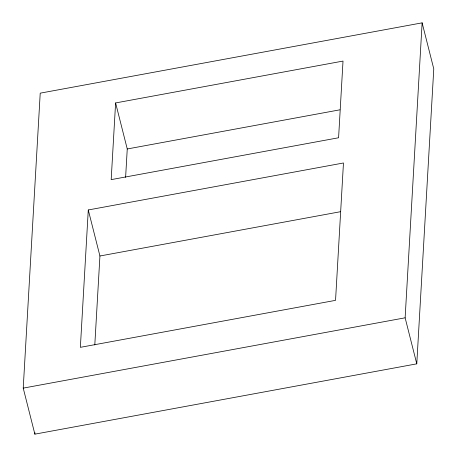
<?xml version="1.0" encoding="UTF-8"?>
<svg xmlns="http://www.w3.org/2000/svg" width="457" height="457" viewBox="0 0 457 457"><rect width="100%" height="100%" fill="white"/><g stroke="black" fill="none" stroke-linecap="round" stroke-linejoin="round"><path stroke-width="0.69" d="M23.227 388.119L40.222 93.159L422.125 22.85L433.773 68.881L416.778 363.841L34.875 434.15L23.227 388.119L405.131 317.809L422.125 22.85M34.875 434.15L34.955 432.728M88.281 209.963L80.363 347.331L335.547 300.352L343.464 162.983L88.281 209.963L99.929 255.994L94.799 344.961M115.604 102.939L111.182 179.63L338.591 137.763L343.013 61.078L115.604 102.939L127.252 148.971L125.612 177.373M127.252 148.971L339.917 109.817M99.929 255.994L340.385 211.728M405.131 317.809L416.778 363.841"/></g></svg>
